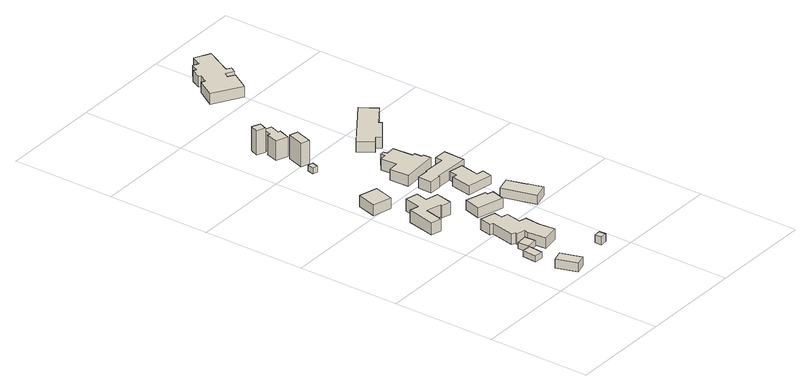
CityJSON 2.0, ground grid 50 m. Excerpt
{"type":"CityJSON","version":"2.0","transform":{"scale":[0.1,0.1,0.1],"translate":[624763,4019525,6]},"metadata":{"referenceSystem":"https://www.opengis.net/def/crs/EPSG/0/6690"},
"CityObjects":{
"building1":{"type":"Building","attributes":{"class":"3001","usage":"411","measuredHeight":4.7,"storeysAboveGround":9999,"RiverFloodingRiskAttribute.description":"2","RiverFloodingRiskAttribute.rank":"1","RiverFloodingRiskAttribute.depth":0.33,"RiverFloodingRiskAttribute.adminType":"2","RiverFloodingRiskAttribute.scale":"2","RiverFloodingRiskAttribute.duration":2,"BuildingDetailAttribute.buildingStructureType":"611","BuildingDetailAttribute.buildingStructureOrgType":"Null","BuildingDetailAttribute.urbanPlanType":"21","BuildingDetailAttribute.districtsAndZonesType":"Null","BuildingDetailAttribute.landUseType":"211","BuildingDetailAttribute.orgUsage":"6","BuildingDetailAttribute.specifiedBuildingCoverageRate":-9999,"BuildingDetailAttribute.specifiedFloorAreaRate":-9999,"BuildingDetailAttribute.surveyYear":2023,"BuildingIDAttribute.prefecture":"17","BuildingIDAttribute.city":"17206"},"geometry":[{"type":"Solid","lod":"1","boundaries":[[[[0,1,2,3]],[[2,4,5,3]],[[1,6,4,2]],[[0,7,6,1]],[[3,5,7,0]],[[4,6,7,5]]]]}]},
"building2":{"type":"Building","attributes":{"class":"3001","usage":"411","storeysAboveGround":9999,"RiverFloodingRiskAttribute.description":"2","RiverFloodingRiskAttribute.rank":"1","RiverFloodingRiskAttribute.depth":0.3,"RiverFloodingRiskAttribute.adminType":"2","RiverFloodingRiskAttribute.scale":"2","RiverFloodingRiskAttribute.duration":2,"BuildingDetailAttribute.buildingStructureType":"611","BuildingDetailAttribute.buildingStructureOrgType":"Null","BuildingDetailAttribute.urbanPlanType":"21","BuildingDetailAttribute.districtsAndZonesType":"Null","BuildingDetailAttribute.landUseType":"211","BuildingDetailAttribute.orgUsage":"6","BuildingDetailAttribute.specifiedBuildingCoverageRate":-9999,"BuildingDetailAttribute.specifiedFloorAreaRate":-9999,"BuildingDetailAttribute.surveyYear":2023,"BuildingIDAttribute.prefecture":"17","BuildingIDAttribute.city":"17206"},"geometry":[{"type":"Solid","lod":"1","boundaries":[[[[8,9,10,11]],[[10,12,13,11]],[[9,14,12,10]],[[8,15,14,9]],[[11,13,15,8]],[[12,14,15,13]]]]}]},
"building3":{"type":"Building","attributes":{"class":"3003","usage":"461","storeysAboveGround":9999,"RiverFloodingRiskAttribute.description":"2","RiverFloodingRiskAttribute.rank":"1","RiverFloodingRiskAttribute.depth":0.17,"RiverFloodingRiskAttribute.adminType":"2","RiverFloodingRiskAttribute.scale":"2","RiverFloodingRiskAttribute.duration":2.1,"BuildingDetailAttribute.buildingStructureType":"611","BuildingDetailAttribute.buildingStructureOrgType":"Null","BuildingDetailAttribute.urbanPlanType":"21","BuildingDetailAttribute.districtsAndZonesType":"Null","BuildingDetailAttribute.landUseType":"211","BuildingDetailAttribute.orgUsage":"Null","BuildingDetailAttribute.specifiedBuildingCoverageRate":-9999,"BuildingDetailAttribute.specifiedFloorAreaRate":-9999,"BuildingDetailAttribute.surveyYear":2023,"BuildingIDAttribute.prefecture":"17","BuildingIDAttribute.city":"17206"},"geometry":[{"type":"Solid","lod":"1","boundaries":[[[[16,17,18,19]],[[18,20,21,19]],[[17,22,20,18]],[[16,23,22,17]],[[19,21,23,16]],[[20,22,23,21]]]]}]},
"building4":{"type":"Building","attributes":{"class":"3001","usage":"411","measuredHeight":7.4,"storeysAboveGround":9999,"RiverFloodingRiskAttribute.description":"2","RiverFloodingRiskAttribute.rank":"1","RiverFloodingRiskAttribute.depth":0.16,"RiverFloodingRiskAttribute.adminType":"2","RiverFloodingRiskAttribute.scale":"2","RiverFloodingRiskAttribute.duration":2.1,"BuildingDetailAttribute.buildingStructureType":"611","BuildingDetailAttribute.buildingStructureOrgType":"Null","BuildingDetailAttribute.urbanPlanType":"21","BuildingDetailAttribute.districtsAndZonesType":"Null","BuildingDetailAttribute.landUseType":"211","BuildingDetailAttribute.orgUsage":"6","BuildingDetailAttribute.specifiedBuildingCoverageRate":-9999,"BuildingDetailAttribute.specifiedFloorAreaRate":-9999,"BuildingDetailAttribute.surveyYear":2023,"BuildingIDAttribute.prefecture":"17","BuildingIDAttribute.city":"17206"},"geometry":[{"type":"Solid","lod":"1","boundaries":[[[[24,25,26,27,28,29,30,31,32,33,34,35,36,37,38,39]],[[38,40,41,39]],[[37,42,40,38]],[[36,43,42,37]],[[35,44,43,36]],[[34,45,44,35]],[[33,46,45,34]],[[32,47,46,33]],[[31,48,47,32]],[[30,49,48,31]],[[29,50,49,30]],[[28,51,50,29]],[[27,52,51,28]],[[26,53,52,27]],[[25,54,53,26]],[[24,55,54,25]],[[39,41,55,24]],[[40,42,43,44,45,46,47,48,49,50,51,52,53,54,55,41]]]]}]},
"building5":{"type":"Building","attributes":{"class":"3001","usage":"411","measuredHeight":8.6,"storeysAboveGround":9999,"RiverFloodingRiskAttribute.description":"2","RiverFloodingRiskAttribute.rank":"1","RiverFloodingRiskAttribute.depth":0.19,"RiverFloodingRiskAttribute.adminType":"2","RiverFloodingRiskAttribute.scale":"2","RiverFloodingRiskAttribute.duration":2.9,"BuildingDetailAttribute.buildingStructureType":"611","BuildingDetailAttribute.buildingStructureOrgType":"Null","BuildingDetailAttribute.urbanPlanType":"21","BuildingDetailAttribute.districtsAndZonesType":"Null","BuildingDetailAttribute.landUseType":"211","BuildingDetailAttribute.orgUsage":"6","BuildingDetailAttribute.specifiedBuildingCoverageRate":-9999,"BuildingDetailAttribute.specifiedFloorAreaRate":-9999,"BuildingDetailAttribute.surveyYear":2023,"BuildingIDAttribute.prefecture":"17","BuildingIDAttribute.city":"17206"},"geometry":[{"type":"Solid","lod":"1","boundaries":[[[[56,57,58,59,60,61,62,63,64,65,66,67]],[[66,68,69,67]],[[65,70,68,66]],[[64,71,70,65]],[[63,72,71,64]],[[62,73,72,63]],[[61,74,73,62]],[[60,75,74,61]],[[59,76,75,60]],[[58,77,76,59]],[[57,78,77,58]],[[56,79,78,57]],[[67,69,79,56]],[[68,70,71,72,73,74,75,76,77,78,79,69]]]]}]},
"building6":{"type":"Building","attributes":{"class":"3001","usage":"461","measuredHeight":5.7,"storeysAboveGround":9999,"BuildingDetailAttribute.buildingStructureType":"611","BuildingDetailAttribute.buildingStructureOrgType":"Null","BuildingDetailAttribute.urbanPlanType":"21","BuildingDetailAttribute.districtsAndZonesType":"Null","BuildingDetailAttribute.landUseType":"263","BuildingDetailAttribute.orgUsage":"Null","BuildingDetailAttribute.specifiedBuildingCoverageRate":-9999,"BuildingDetailAttribute.specifiedFloorAreaRate":-9999,"BuildingDetailAttribute.surveyYear":2023,"BuildingIDAttribute.prefecture":"17","BuildingIDAttribute.city":"17206"},"geometry":[{"type":"Solid","lod":"1","boundaries":[[[[80,81,82,83]],[[82,84,85,83]],[[81,86,84,82]],[[80,87,86,81]],[[83,85,87,80]],[[84,86,87,85]]]]}]},
"building7":{"type":"Building","attributes":{"class":"3001","usage":"411","measuredHeight":6.6,"storeysAboveGround":9999,"RiverFloodingRiskAttribute.description":"2","RiverFloodingRiskAttribute.rank":"2","RiverFloodingRiskAttribute.depth":0.57,"RiverFloodingRiskAttribute.adminType":"2","RiverFloodingRiskAttribute.scale":"1","RiverFloodingRiskAttribute.duration":8.1,"BuildingDetailAttribute.buildingStructureType":"611","BuildingDetailAttribute.buildingStructureOrgType":"Null","BuildingDetailAttribute.urbanPlanType":"21","BuildingDetailAttribute.districtsAndZonesType":"Null","BuildingDetailAttribute.landUseType":"211","BuildingDetailAttribute.orgUsage":"6","BuildingDetailAttribute.specifiedBuildingCoverageRate":-9999,"BuildingDetailAttribute.specifiedFloorAreaRate":-9999,"BuildingDetailAttribute.surveyYear":2023,"BuildingIDAttribute.prefecture":"17","BuildingIDAttribute.city":"17206"},"geometry":[{"type":"Solid","lod":"1","boundaries":[[[[88,89,90,91]],[[90,92,93,91]],[[89,94,92,90]],[[88,95,94,89]],[[91,93,95,88]],[[92,94,95,93]]]]}]},
"building8":{"type":"Building","attributes":{"class":"3001","usage":"411","measuredHeight":7.4,"storeysAboveGround":9999,"BuildingDetailAttribute.buildingStructureType":"611","BuildingDetailAttribute.buildingStructureOrgType":"Null","BuildingDetailAttribute.urbanPlanType":"21","BuildingDetailAttribute.districtsAndZonesType":"Null","BuildingDetailAttribute.landUseType":"202","BuildingDetailAttribute.orgUsage":"6","BuildingDetailAttribute.specifiedBuildingCoverageRate":-9999,"BuildingDetailAttribute.specifiedFloorAreaRate":-9999,"BuildingDetailAttribute.surveyYear":2023,"BuildingIDAttribute.prefecture":"17","BuildingIDAttribute.city":"17206"},"geometry":[{"type":"Solid","lod":"1","boundaries":[[[[96,97,98,99,100,101]],[[100,102,103,101]],[[99,104,102,100]],[[98,105,104,99]],[[97,106,105,98]],[[96,107,106,97]],[[101,103,107,96]],[[102,104,105,106,107,103]]]]}]},
"building9":{"type":"Building","attributes":{"class":"3003","usage":"422","storeysAboveGround":9999,"RiverFloodingRiskAttribute.description":"2","RiverFloodingRiskAttribute.rank":"2","RiverFloodingRiskAttribute.depth":0.57,"RiverFloodingRiskAttribute.adminType":"2","RiverFloodingRiskAttribute.scale":"1","RiverFloodingRiskAttribute.duration":13.5,"BuildingDetailAttribute.buildingStructureType":"611","BuildingDetailAttribute.buildingStructureOrgType":"Null","BuildingDetailAttribute.urbanPlanType":"21","BuildingDetailAttribute.districtsAndZonesType":"Null","BuildingDetailAttribute.landUseType":"214","BuildingDetailAttribute.orgUsage":"13","BuildingDetailAttribute.specifiedBuildingCoverageRate":-9999,"BuildingDetailAttribute.specifiedFloorAreaRate":-9999,"BuildingDetailAttribute.surveyYear":2023,"BuildingIDAttribute.prefecture":"17","BuildingIDAttribute.city":"17206"},"geometry":[{"type":"Solid","lod":"1","boundaries":[[[[108,109,110,111]],[[110,112,113,111]],[[109,114,112,110]],[[108,115,114,109]],[[111,113,115,108]],[[112,114,115,113]]]]}]},
"building10":{"type":"Building","attributes":{"class":"3001","usage":"411","measuredHeight":5,"storeysAboveGround":9999,"BuildingDetailAttribute.buildingStructureType":"611","BuildingDetailAttribute.buildingStructureOrgType":"Null","BuildingDetailAttribute.urbanPlanType":"21","BuildingDetailAttribute.districtsAndZonesType":"Null","BuildingDetailAttribute.landUseType":"211","BuildingDetailAttribute.orgUsage":"6","BuildingDetailAttribute.specifiedBuildingCoverageRate":-9999,"BuildingDetailAttribute.specifiedFloorAreaRate":-9999,"BuildingDetailAttribute.surveyYear":2023,"BuildingIDAttribute.prefecture":"17","BuildingIDAttribute.city":"17206"},"geometry":[{"type":"Solid","lod":"1","boundaries":[[[[116,117,118,119,120,121]],[[120,122,123,121]],[[119,124,122,120]],[[118,125,124,119]],[[117,126,125,118]],[[116,127,126,117]],[[121,123,127,116]],[[122,124,125,126,127,123]]]]}]},
"building11":{"type":"Building","attributes":{"class":"3001","usage":"411","measuredHeight":7.8,"storeysAboveGround":9999,"BuildingDetailAttribute.buildingStructureType":"611","BuildingDetailAttribute.buildingStructureOrgType":"Null","BuildingDetailAttribute.urbanPlanType":"21","BuildingDetailAttribute.districtsAndZonesType":"Null","BuildingDetailAttribute.landUseType":"211","BuildingDetailAttribute.orgUsage":"6","BuildingDetailAttribute.specifiedBuildingCoverageRate":-9999,"BuildingDetailAttribute.specifiedFloorAreaRate":-9999,"BuildingDetailAttribute.surveyYear":2023,"BuildingIDAttribute.prefecture":"17","BuildingIDAttribute.city":"17206"},"geometry":[{"type":"Solid","lod":"1","boundaries":[[[[128,129,130,131,132,133,134,135]],[[134,136,137,135]],[[133,138,136,134]],[[132,139,138,133]],[[131,140,139,132]],[[130,141,140,131]],[[129,142,141,130]],[[128,143,142,129]],[[135,137,143,128]],[[136,138,139,140,141,142,143,137]]]]}]},
"building12":{"type":"Building","attributes":{"class":"3001","usage":"422","measuredHeight":13.1,"storeysAboveGround":9999,"RiverFloodingRiskAttribute.description":"2","RiverFloodingRiskAttribute.rank":"2","RiverFloodingRiskAttribute.depth":0.96,"RiverFloodingRiskAttribute.adminType":"2","RiverFloodingRiskAttribute.scale":"1","RiverFloodingRiskAttribute.duration":15.7,"BuildingDetailAttribute.buildingStructureType":"611","BuildingDetailAttribute.buildingStructureOrgType":"Null","BuildingDetailAttribute.urbanPlanType":"21","BuildingDetailAttribute.districtsAndZonesType":"Null","BuildingDetailAttribute.landUseType":"214","BuildingDetailAttribute.orgUsage":"13","BuildingDetailAttribute.specifiedBuildingCoverageRate":-9999,"BuildingDetailAttribute.specifiedFloorAreaRate":-9999,"BuildingDetailAttribute.surveyYear":2023,"BuildingIDAttribute.prefecture":"17","BuildingIDAttribute.city":"17206"},"geometry":[{"type":"Solid","lod":"1","boundaries":[[[[144,145,146,147]],[[146,148,149,147]],[[145,150,148,146]],[[144,151,150,145]],[[147,149,151,144]],[[148,150,151,149]]]]}]},
"building13":{"type":"Building","attributes":{"class":"3001","usage":"411","measuredHeight":8.3,"storeysAboveGround":9999,"BuildingDetailAttribute.buildingStructureType":"611","BuildingDetailAttribute.buildingStructureOrgType":"Null","BuildingDetailAttribute.urbanPlanType":"21","BuildingDetailAttribute.districtsAndZonesType":"Null","BuildingDetailAttribute.landUseType":"211","BuildingDetailAttribute.orgUsage":"6","BuildingDetailAttribute.specifiedBuildingCoverageRate":-9999,"BuildingDetailAttribute.specifiedFloorAreaRate":-9999,"BuildingDetailAttribute.surveyYear":2023,"BuildingIDAttribute.prefecture":"17","BuildingIDAttribute.city":"17206"},"geometry":[{"type":"Solid","lod":"1","boundaries":[[[[152,153,154,155,156,157,158,159,160,161]],[[160,162,163,161]],[[159,164,162,160]],[[158,165,164,159]],[[157,166,165,158]],[[156,167,166,157]],[[155,168,167,156]],[[154,169,168,155]],[[153,170,169,154]],[[152,171,170,153]],[[161,163,171,152]],[[162,164,165,166,167,168,169,170,171,163]]]]}]},
"building14":{"type":"Building","attributes":{"class":"3001","usage":"411","measuredHeight":8.5,"storeysAboveGround":9999,"BuildingDetailAttribute.buildingStructureType":"611","BuildingDetailAttribute.buildingStructureOrgType":"Null","BuildingDetailAttribute.urbanPlanType":"21","BuildingDetailAttribute.districtsAndZonesType":"Null","BuildingDetailAttribute.landUseType":"211","BuildingDetailAttribute.orgUsage":"6","BuildingDetailAttribute.specifiedBuildingCoverageRate":-9999,"BuildingDetailAttribute.specifiedFloorAreaRate":-9999,"BuildingDetailAttribute.surveyYear":2023,"BuildingIDAttribute.prefecture":"17","BuildingIDAttribute.city":"17206"},"geometry":[{"type":"Solid","lod":"1","boundaries":[[[[172,173,174,175,176,177,178,179,180,181,182,183,184,185]],[[184,186,187,185]],[[183,188,186,184]],[[182,189,188,183]],[[181,190,189,182]],[[180,191,190,181]],[[179,192,191,180]],[[178,193,192,179]],[[177,194,193,178]],[[176,195,194,177]],[[175,196,195,176]],[[174,197,196,175]],[[173,198,197,174]],[[172,199,198,173]],[[185,187,199,172]],[[186,188,189,190,191,192,193,194,195,196,197,198,199,187]]]]}]},
"building15":{"type":"Building","attributes":{"class":"3001","usage":"422","measuredHeight":12.1,"storeysAboveGround":9999,"RiverFloodingRiskAttribute.description":"2","RiverFloodingRiskAttribute.rank":"2","RiverFloodingRiskAttribute.depth":1.25,"RiverFloodingRiskAttribute.adminType":"2","RiverFloodingRiskAttribute.scale":"1","RiverFloodingRiskAttribute.duration":15.9,"BuildingDetailAttribute.buildingStructureType":"611","BuildingDetailAttribute.buildingStructureOrgType":"Null","BuildingDetailAttribute.urbanPlanType":"21","BuildingDetailAttribute.districtsAndZonesType":"Null","BuildingDetailAttribute.landUseType":"214","BuildingDetailAttribute.orgUsage":"13","BuildingDetailAttribute.specifiedBuildingCoverageRate":-9999,"BuildingDetailAttribute.specifiedFloorAreaRate":-9999,"BuildingDetailAttribute.surveyYear":2023,"BuildingIDAttribute.prefecture":"17","BuildingIDAttribute.city":"17206"},"geometry":[{"type":"Solid","lod":"1","boundaries":[[[[200,201,202,203]],[[202,204,205,203]],[[201,206,204,202]],[[200,207,206,201]],[[203,205,207,200]],[[204,206,207,205]]]]}]},
"building16":{"type":"Building","attributes":{"class":"3001","usage":"422","measuredHeight":12,"storeysAboveGround":9999,"RiverFloodingRiskAttribute.description":"2","RiverFloodingRiskAttribute.rank":"2","RiverFloodingRiskAttribute.depth":0.63,"RiverFloodingRiskAttribute.adminType":"2","RiverFloodingRiskAttribute.scale":"1","RiverFloodingRiskAttribute.duration":15.7,"BuildingDetailAttribute.buildingStructureType":"611","BuildingDetailAttribute.buildingStructureOrgType":"Null","BuildingDetailAttribute.urbanPlanType":"21","BuildingDetailAttribute.districtsAndZonesType":"Null","BuildingDetailAttribute.landUseType":"214","BuildingDetailAttribute.orgUsage":"13","BuildingDetailAttribute.specifiedBuildingCoverageRate":-9999,"BuildingDetailAttribute.specifiedFloorAreaRate":-9999,"BuildingDetailAttribute.surveyYear":2023,"BuildingIDAttribute.prefecture":"17","BuildingIDAttribute.city":"17206"},"geometry":[{"type":"Solid","lod":"1","boundaries":[[[[208,209,210,211,212,213,214,215]],[[214,216,217,215]],[[213,218,216,214]],[[212,219,218,213]],[[211,220,219,212]],[[210,221,220,211]],[[209,222,221,210]],[[208,223,222,209]],[[215,217,223,208]],[[216,218,219,220,221,222,223,217]]]]}]},
"building17":{"type":"Building","attributes":{"class":"3001","usage":"411","measuredHeight":8.5,"storeysAboveGround":9999,"BuildingDetailAttribute.buildingStructureType":"611","BuildingDetailAttribute.buildingStructureOrgType":"Null","BuildingDetailAttribute.urbanPlanType":"21","BuildingDetailAttribute.districtsAndZonesType":"Null","BuildingDetailAttribute.landUseType":"211","BuildingDetailAttribute.orgUsage":"6","BuildingDetailAttribute.specifiedBuildingCoverageRate":-9999,"BuildingDetailAttribute.specifiedFloorAreaRate":-9999,"BuildingDetailAttribute.surveyYear":2023,"BuildingIDAttribute.prefecture":"17","BuildingIDAttribute.city":"17206"},"geometry":[{"type":"Solid","lod":"1","boundaries":[[[[224,225,226,227,228,229,230,231]],[[230,232,233,231]],[[229,234,232,230]],[[228,235,234,229]],[[227,236,235,228]],[[226,237,236,227]],[[225,238,237,226]],[[224,239,238,225]],[[231,233,239,224]],[[232,234,235,236,237,238,239,233]]]]}]},
"building18":{"type":"Building","attributes":{"class":"3001","usage":"441","measuredHeight":7.1,"storeysAboveGround":9999,"RiverFloodingRiskAttribute.description":"2","RiverFloodingRiskAttribute.rank":"2","RiverFloodingRiskAttribute.depth":1.24,"RiverFloodingRiskAttribute.adminType":"2","RiverFloodingRiskAttribute.scale":"1","RiverFloodingRiskAttribute.duration":16.3,"BuildingDetailAttribute.buildingStructureType":"611","BuildingDetailAttribute.buildingStructureOrgType":"Null","BuildingDetailAttribute.urbanPlanType":"21","BuildingDetailAttribute.districtsAndZonesType":"Null","BuildingDetailAttribute.landUseType":"213","BuildingDetailAttribute.orgUsage":"17","BuildingDetailAttribute.specifiedBuildingCoverageRate":-9999,"BuildingDetailAttribute.specifiedFloorAreaRate":-9999,"BuildingDetailAttribute.surveyYear":2023,"BuildingIDAttribute.prefecture":"17","BuildingIDAttribute.city":"17206"},"geometry":[{"type":"Solid","lod":"1","boundaries":[[[[240,241,242,243,244,245,246,247,248,249,250,251,252,253,254,255,256,257]],[[256,258,259,257]],[[255,260,258,256]],[[254,261,260,255]],[[253,262,261,254]],[[252,263,262,253]],[[251,264,263,252]],[[250,265,264,251]],[[249,266,265,250]],[[248,267,266,249]],[[247,268,267,248]],[[246,269,268,247]],[[245,270,269,246]],[[244,271,270,245]],[[243,272,271,244]],[[242,273,272,243]],[[241,274,273,242]],[[240,275,274,241]],[[257,259,275,240]],[[258,260,261,262,263,264,265,266,267,268,269,270,271,272,273,274,275,259]]]]}]}
},
"vertices":[
[129,1,40],[97,101,40],[150,118,40],[182,17,40],[150,118,83],[182,17,83],[97,101,83],[129,1,83],
[131,196,38],[90,200,38],[96,268,38],[137,264,38],[96,268,68],[137,264,68],[90,200,68],[131,196,68],
[133,268,42],[130,320,42],[184,324,42],[187,271,42],[184,324,72],[187,271,72],[130,320,72],[133,268,72],
[228,479,44],[260,471,44],[245,398,44],[280,389,44],[274,317,44],[282,237,44],[199,223,44],[191,312,44],[195,335,44],[153,342,44],[154,351,44],[138,360,44],[162,475,44],[148,480,44],[160,539,44],[234,521,44],[160,539,96],[234,521,96],[148,480,96],[162,475,96],[138,360,96],[154,351,96],[153,342,96],[195,335,96],[191,312,96],[199,223,96],[282,237,96],[274,317,96],[280,389,96],[245,398,96],[260,471,96],[228,479,96],
[149,819,40],[211,804,40],[192,722,40],[147,732,40],[149,742,40],[76,760,40],[55,672,40],[6,684,40],[37,820,40],[83,810,40],[101,889,40],[162,875,40],[101,889,100],[162,875,100],[83,810,100],[37,820,100],[6,684,100],[55,672,100],[76,760,100],[149,742,100],[147,732,100],[192,722,100],[211,804,100],[149,819,100],
[322,22,73],[320,56,73],[353,57,73],[355,24,73],[353,57,112],[355,24,112],[320,56,112],[322,22,112],
[117,979,13],[26,1004,13],[52,1099,13],[143,1074,13],[52,1099,67],[143,1074,67],[26,1004,67],[117,979,67],
[335,631,57],[362,623,57],[344,557,57],[215,593,57],[238,673,57],[338,644,57],[238,673,105],[338,644,105],[215,593,105],[344,557,105],[362,623,105],[335,631,105],
[173,1409,15],[150,1416,15],[159,1447,15],[182,1439,15],[159,1447,45],[182,1439,45],[150,1416,45],[173,1409,45],
[496,535,67],[515,467,67],[441,447,67],[396,612,67],[466,631,67],[493,534,67],[466,631,111],[493,534,111],[396,612,111],[441,447,111],[515,467,111],[496,535,111],
[437,763,65],[472,757,65],[462,706,65],[334,730,65],[353,830,65],[377,826,65],[385,868,65],[455,855,65],[385,868,108],[455,855,108],[377,826,108],[353,830,108],[334,730,108],[462,706,108],[472,757,108],[437,763,108],
[211,1478,14],[169,1492,14],[196,1573,14],[238,1560,14],[196,1573,129],[238,1560,129],[169,1492,129],[211,1478,129],
[504,879,51],[328,884,51],[328,879,51],[270,881,51],[272,950,51],[331,948,51],[331,954,51],[443,950,51],[444,986,51],[507,984,51],[444,986,106],[507,984,106],[443,950,106],[331,954,106],[331,948,106],[272,950,106],[270,881,106],[328,879,106],[328,884,106],[504,879,106],
[405,1180,47],[411,1081,47],[425,1082,47],[427,1045,47],[438,1045,47],[440,1008,47],[264,996,47],[258,1090,47],[310,1093,47],[305,1172,47],[338,1174,47],[336,1195,47],[358,1196,47],[361,1177,47],[358,1196,101],[361,1177,101],[336,1195,101],[338,1174,101],[305,1172,101],[310,1093,101],[258,1090,101],[264,996,101],[440,1008,101],[438,1045,101],[427,1045,101],[425,1082,101],[411,1081,101],[405,1180,101],
[181,1688,11],[141,1706,11],[157,1743,11],[197,1726,11],[157,1743,130],[197,1726,130],[141,1706,130],[181,1688,130],
[216,1647,13],[226,1643,13],[207,1589,13],[149,1609,13],[169,1667,13],[181,1663,13],[196,1707,13],[232,1694,13],[196,1707,110],[232,1694,110],[181,1663,110],[169,1667,110],[149,1609,110],[207,1589,110],[226,1643,110],[216,1647,110],
[540,1358,52],[550,1342,52],[448,1269,52],[432,1293,52],[401,1271,52],[354,1339,52],[589,1501,52],[640,1426,52],[589,1501,103],[640,1426,103],[354,1339,103],[401,1271,103],[432,1293,103],[448,1269,103],[550,1342,103],[540,1358,103],
[574,2186,6],[596,2172,6],[578,2142,6],[541,2164,6],[527,2144,6],[558,2124,6],[504,2036,6],[370,2118,6],[425,2206,6],[442,2196,6],[465,2236,6],[455,2243,6],[481,2290,6],[496,2282,6],[515,2318,6],[543,2303,6],[568,2351,6],[641,2312,6],[568,2351,59],[641,2312,59],[543,2303,59],[515,2318,59],[496,2282,59],[481,2290,59],[455,2243,59],[465,2236,59],[442,2196,59],[425,2206,59],[370,2118,59],[504,2036,59],[558,2124,59],[527,2144,59],[541,2164,59],[578,2142,59],[596,2172,59],[574,2186,59]
]}
